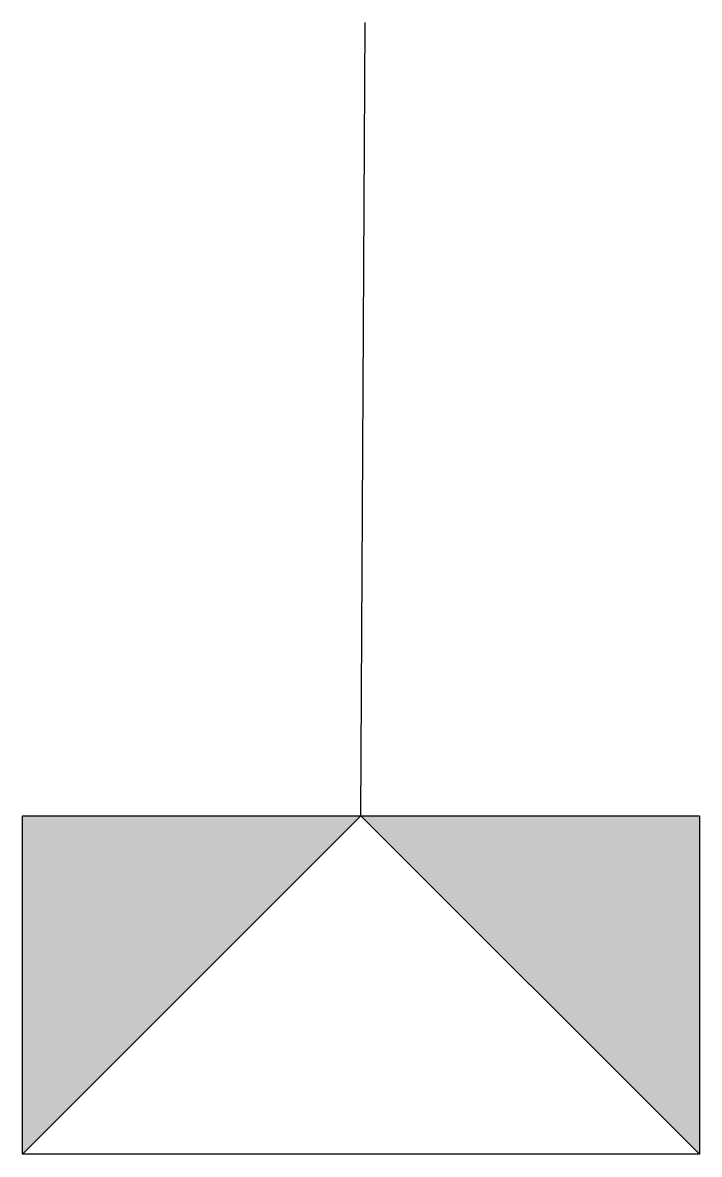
# Model space of a CAD drawing. Header units: millimetres. Extents: x -3 to 3, y -10 to 0.
import ezdxf

# ---------------------------------------------------------------- set-up
doc = ezdxf.new("R2010")
doc.units = ezdxf.units.MM

# ---------------------------------------------------------------- blocks, each defined once
blk = doc.blocks.new('4')
for points in [[(-3.038, -7.029), (-0.038, -7.029), (-3.038, -10.029), (-3.038, -7.029)], [(2.962, -7.029), (-0.038, -7.029), (2.962, -10.029), (2.962, -7.029)]]:
    blk.add_hatch(color=1).paths.add_polyline_path(points)
for q in [(-0.002, -0.001), (-3.038, -10.029), (2.962, -10.029)]:
    blk.add_line((-0.038, -7.029), q)
at = {"color": 1}
blk.add_lwpolyline([(-3.038, -7.029), (2.962, -7.029), (2.962, -10.029), (-3.038, -10.029), (-3.038, -7.029)], close=True, dxfattribs=at)

msp = doc.modelspace()

# ---------------------------------------------------------------- block references
msp.add_blockref('4', (0, 0))

doc.saveas('drawing.dxf')
